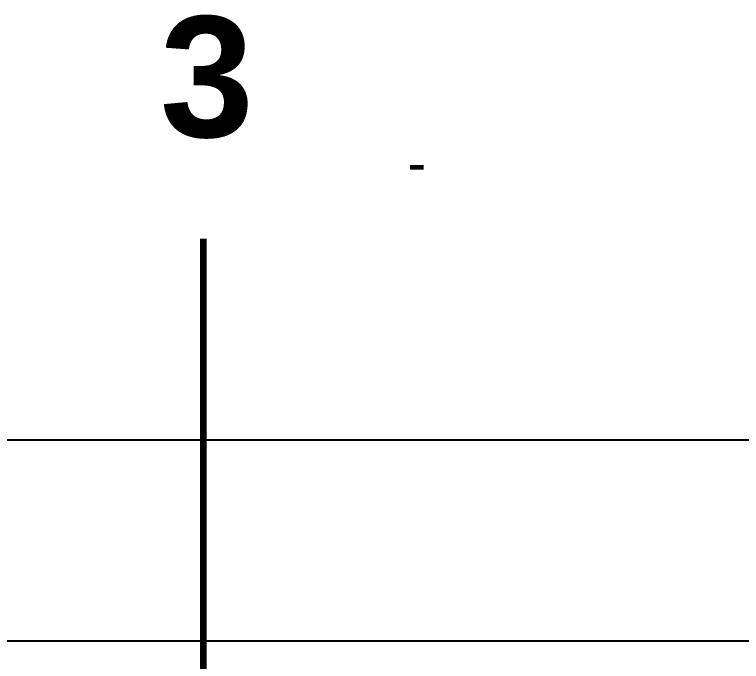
# Model space of a CAD drawing. Extents: x -47641 to 202, y -7675 to 12965.
# Drawn here: x -35967 to -35063, y 9282 to 10087 of the extents above; entities that cross this region are included whole.
import ezdxf

# ---------------------------------------------------------------- set-up
doc = ezdxf.new("R2010")
doc.units = 0
doc.layers.add('A-____-____-DIMS', color=9, linetype='CONTINUOUS', lineweight=5)
doc.layers.add('G-____-____-SYMB', color=9, linetype='CONTINUOUS', lineweight=9)
doc.styles.add('Arial_3', font='Arial_3')
doc.styles.add('Arial_B_1', font='Arial_B_1')
doc.dimstyles.get("Standard").update_dxf_attribs({"dimtxt": 2.5, "dimasz": 2.5, "dimexe": 1.25, "dimexo": 0.625, "dimtad": 0, "dimtoh": 1, "dimdec": 4, "dimzin": 1, "dimdsep": 46, "dimtxsty": 'Standard', "dimcen": 0.09, "dimadec": 0, "dimazin": 0, "dimtfac": 1, "dimtdec": 4, "dimtofl": 0, "dimtmove": 0, "dimatfit": 3, "dimfxl": 1, "dimtolj": 1, "dimtzin": 0, "dimarcsym": 0})

# ---------------------------------------------------------------- blocks, each defined once
blk = doc.blocks.new('*D79')
at = {"layer": 'A-____-____-DIMS', "color": 0, "linetype": 'ByBlock', "lineweight": -2}
for p, q in [((-36834.9, 9381.9), (-36834.9, 9306.28)), ((-28734.9, 9381.9), (-28734.9, 9306.28)), ((-36829.9, 9307.53), (-28739.9, 9307.53))]:
    blk.add_line(p, q, dxfattribs=at)
for points in [[(-36834.9, 9307.53), (-36832.4, 9307.94), (-36832.4, 9307.11)], [(-28734.9, 9307.53), (-28737.4, 9307.11), (-28737.4, 9307.94)]]:
    blk.add_solid(points, dxfattribs=at)
at = {"layer": 'A-____-____-DIMS', "color": 0, "linetype": 'CONTINUOUS', "lineweight": -2, "insert": (-32784.9, 9355.82), "char_height": 2.5, "width": 15, "attachment_point": 5}
blk.add_mtext('8100.0000', dxfattribs=at)
blk = doc.blocks.new('*D129')
at = {"layer": 'A-____-____-DIMS', "color": 0, "linetype": 'ByBlock', "lineweight": -2}
for p, q in [((-45319.9, 9483.15), (-45319.9, 9558.78)), ((-45314.9, 9557.53), (-22954.9, 9557.53)), ((-22949.9, 9483.15), (-22949.9, 9558.78))]:
    blk.add_line(p, q, dxfattribs=at)
for points in [[(-45319.9, 9557.53), (-45317.4, 9557.94), (-45317.4, 9557.11)], [(-22949.9, 9557.53), (-22952.4, 9557.11), (-22952.4, 9557.94)]]:
    blk.add_solid(points, dxfattribs=at)
at = {"layer": 'A-____-____-DIMS', "color": 0, "linetype": 'CONTINUOUS', "lineweight": -2, "insert": (-34134.9, 9605.84), "char_height": 2.5, "width": 17.5, "attachment_point": 5}
blk.add_mtext('22370.0000', dxfattribs=at)

msp = doc.modelspace()

# ---------------------------------------------------------------- linework, layer by layer
at = {"layer": 'G-____-____-SYMB', "linetype": 'CONTINUOUS', "lineweight": 100}
msp.add_line((-35731.85053, 7527.83134), (-35731.85053, 9807.83086), dxfattribs=at)

# ---------------------------------------------------------------- texts
at = {"layer": 'G-____-____-SYMB', "linetype": 'CONTINUOUS', "lineweight": 5, "attachment_point": 1}
for s, insert, char_height, width, style in [('\\fArial|b1|i0|c0|p34|;3', (-35786.02745, 10084.45265), 150, 1808.3333333, 'Arial_B_1'), ('-', (-35478.37691, 9927.454), 50, 22.2222222, 'Arial_3')]:
    msp.add_mtext(s, dxfattribs=dict(at, insert=insert, char_height=char_height, width=width, style=style))

# ---------------------------------------------------------------- dimensions: what is measured, and where the dimension line sits
at = {"layer": 'A-____-____-DIMS', "lineweight": 9}
for base, p1, p2, picture, middle in [((-22949.90222, 9557.52568), (-45319.90222, 9482.52568), (-22949.90222, 9482.52568), '*D129', (-34134.90222, 9605.84424)), ((-28734.90222, 9307.52568), (-36834.90222, 9382.52568), (-28734.90222, 9382.52568), '*D79', (-32784.90222, 9355.81866))]:
    dim = msp.add_linear_dim(base=base, p1=p1, p2=p2, dimstyle='Standard', dxfattribs=at)
    dim.commit()
    dim.dimension.update_dxf_attribs({"geometry": picture, "text_midpoint": middle})

doc.saveas('drawing.dxf')
